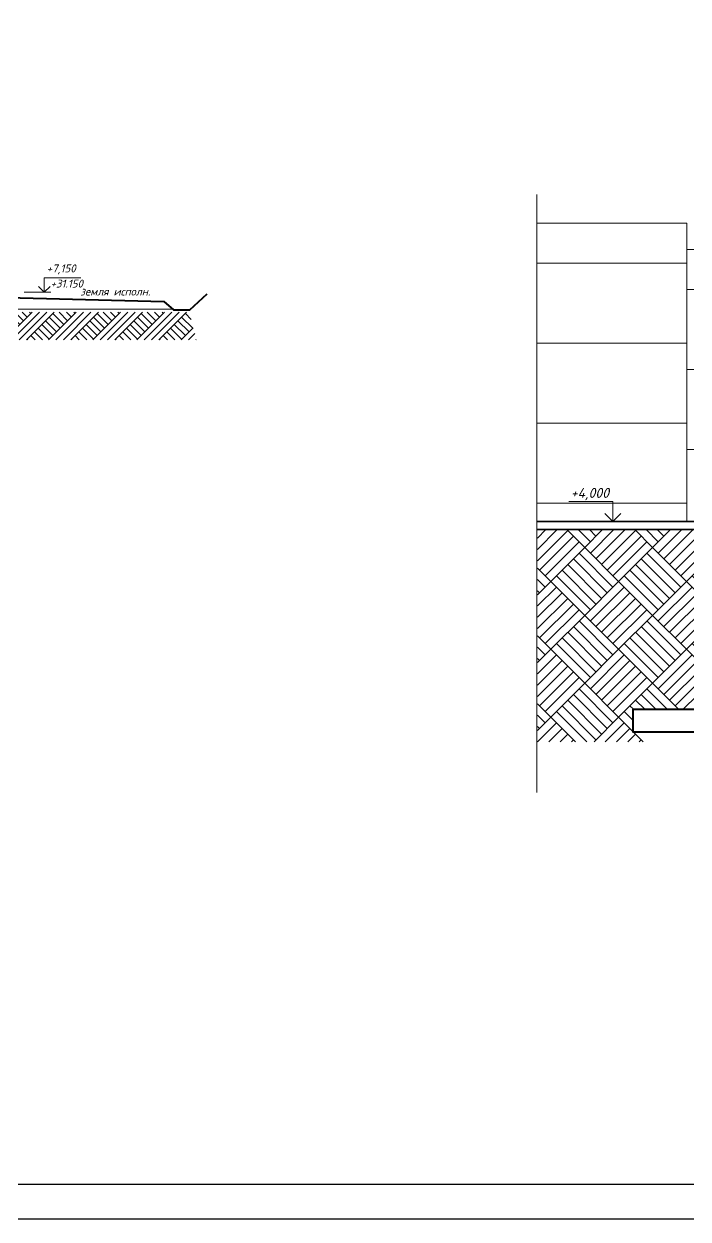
# Model space of a CAD drawing. Header units: millimetres. Extents: x -6419137 to 687965, y -598396 to 179722.
# Drawn here: x 397284 to 413887, y 70101 to 99980 of the extents above; entities that cross this region are included whole.
import ezdxf

# ---------------------------------------------------------------- set-up
doc = ezdxf.new("R2010")
doc.units = ezdxf.units.MM
doc.header["$MEASUREMENT"] = 0
for name, color, linetype, lineweight in [('перекрытие_Ном._пера__96', 7, 'Continuous', 13), ('подп стены Инжзащита_Ном._пера__94', 252, 'Continuous', 13), ('подп стены Инжзащита_Ном._пера__97', 7, 'Continuous', 20), ('подп стены Инжзащита_Ном._пера__98', 7, 'Continuous', 35), ('подп стены Инжзащита_Ном._пера__99', 7, 'Continuous', 40), ('размеры_Ном._пера__96', 7, 'Continuous', 5), ('чертеж_Ном._пера__91', 250, 'Continuous', 5), ('чертеж_Ном._пера__96', 7, 'Continuous', 13), ('чертеж_Ном._пера__98', 7, 'Continuous', 35), ('Штриховка', 7, 'Continuous', 5), ('штриховка_Ном._пера__96', 7, 'Continuous', 13)]:
    doc.layers.add(name, color=color, linetype=linetype, lineweight=lineweight)
doc.layers.add('размеры внутр', color=7, linetype='Continuous')
doc.styles.get("Standard").update_dxf_attribs({"font": 'isocpeui.ttf'})

# ---------------------------------------------------------------- blocks, each defined once
blk = doc.blocks.new('Отметка высоты (ГОСТ)[26]_3', base_point=(115341, -142))
at = {"layer": 'чертеж_Ном._пера__91', "linetype": 'Continuous'}
for p, q in [((115341, -142), (115341, 308)), ((115341, 308), (116483, 308)), ((114709, -142), (115541, -142))]:
    blk.add_line(p, q, dxfattribs=at)
at = {"layer": 'чертеж_Ном._пера__98', "linetype": 'Continuous', "lineweight": 30}
for q in [(115161, 38), (115521, 38)]:
    blk.add_line((115341, -142), q, dxfattribs=at)
blk = doc.blocks.new('A$C403B57EC')
at = {"layer": 'чертеж_Ном._пера__96', "linetype": 'Continuous'}
for p, q in [((51, 201), (-1046, 201)), ((51, -299), (51, 201)), ((410, -299), (-240, -299))]:
    blk.add_line(p, q, dxfattribs=at)
at = {"layer": 'чертеж_Ном._пера__98', "linetype": 'Continuous'}
for q in [(-149, -99), (251, -99)]:
    blk.add_line((51, -299), q, dxfattribs=at)

msp = doc.modelspace()

# ---------------------------------------------------------------- hatches: boundary and pattern name
at = {"layer": 'подп стены Инжзащита_Ном._пера__97', "linetype": 'Continuous'}
h = msp.add_hatch(dxfattribs=at)
h.set_pattern_fill('AR-PARQ1', color=256, scale=100, angle=45, style=0)
h.set_pattern_definition([(135, (462212.2, 83496.6), (-1697.056, 1e-13), [1200, -1200]), (135, (462353.7, 83638), (-1697.056, 1e-13), [1200, -1200]), (135, (462495.1, 83779.4), (-1697.056, 1e-13), [1200, -1200]), (135, (462636.5, 83920.8), (-1697.056, 1e-13), [1200, -1200]), (135, (462777.9, 84062.3), (-1697.056, 1e-13), [1200, -1200]), (135, (462919.4, 84203.7), (-1697.056, 1e-13), [1200, -1200]), (135, (463060.8, 84345.1), (-1697.056, 1e-13), [1200, -1200]), (45, (461363.7, 84345.1), (1697.056, -1e-13), [1200, -1200]), (45, (461222.3, 84486.5), (1697.056, -1e-13), [1200, -1200]), (45, (461080.9, 84628), (1697.056, -1e-13), [1200, -1200]), (45, (460939.5, 84769.4), (1697.056, -1e-13), [1200, -1200]), (45, (460798, 84910.8), (1697.056, -1e-13), [1200, -1200]), (45, (460656.6, 85052.2), (1697.056, -1e-13), [1200, -1200]), (45, (460515.2, 85193.6), (1697.056, -1e-13), [1200, -1200])])
h.paths.add_polyline_path([(414068.4, 82846.6), (414590.8, 87245), (414590.8, 87338.9), (410120.9, 87338.9), (410120.9, 82033.8), (412835, 82033.8), (412516.8, 82446.6), (412516.8, 82846.6), (412766.8, 82846.6)])
at = {"layer": 'штриховка_Ном._пера__96', "linetype": 'Continuous'}
h = msp.add_hatch(dxfattribs=at)
h.set_pattern_fill('ГРУНТ_0003', color=256, style=0, pattern_type=2)
h.set_pattern_definition([(45, (319690.8, 86120), (-275.7716, 275.7716), []), (45, (319598.86, 86211.9), (-551.543, 551.543), []), (45, (319506.9, 86303.85), (-551.543, 551.543), []), (135, (319415.01, 86395.77), (91.92388, 91.92388), [390, -390])])
h.paths.add_polyline_path([(401423.8, 92770.4), (396327.8, 92770.4), (396339.4, 93096.3), (394918.8, 93214.3), (394764.6, 91620), (394464.6, 91620), (394221, 89120), (393919.3, 89120), (393919.3, 85917.9), (393496.3, 85990.3), (393420.6, 86054), (393027.1, 84650.5), (391412, 84696.2), (391629.1, 84145.3), (394241.3, 84145.3), (394421.3, 85420), (394414.8, 85420), (394501.7, 85863.6), (394502.9, 85882.3), (394535.2, 86083.3), (394730.1, 88420), (394790.3, 88420), (395085, 90765.5), (395329.1, 90765.5), (395683, 92079.5), (401593.4, 92079.5)])

# ---------------------------------------------------------------- linework, layer by layer
at = {"layer": 'подп стены Инжзащита_Ном._пера__94', "color": 0}
for points in [[(410105.7, 94996.6), (413857.3, 94996.6), (413857.3, 93996.6), (410105.7, 93996.6)], [(413857.3, 94336.9), (416338.3, 94336.9), (416338.3, 93336.9), (413857.3, 93336.9)]]:
    msp.add_lwpolyline(points, close=True, dxfattribs=at)
for points in [[(416338.3, 93336.9), (413857.3, 93336.9), (413857.3, 93996.6), (410105.7, 93996.6)], [(413857.3, 93645.3), (413857.3, 87538.9)], [(413857.3, 91996.9), (410105.7, 91996.9)], [(416338.3, 91336.9), (413857.3, 91336.9)], [(413857.3, 89997.2), (410105.7, 89997.2)], [(416338.3, 89336.9), (413857.3, 89336.9)], [(413857.3, 87997.5), (410105.7, 87997.5)]]:
    msp.add_lwpolyline(points, dxfattribs=at)
at = {"layer": 'подп стены Инжзащита_Ном._пера__98', "linetype": 'Continuous', "flags": 128}
msp.add_lwpolyline([(410105.7, 87538.9), (414591.8, 87538.9), (414569.5, 87338.9), (410105.7, 87338.9)], dxfattribs=at)
at = {"layer": 'подп стены Инжзащита_Ном._пера__99', "color": 32, "linetype": 'Continuous', "true_color": 0xb35900, "flags": 128}
msp.add_lwpolyline([(394925.7, 93270), (394925.7, 93270), (396535.3, 93152), (400778.9, 93040.3), (401020.6, 92833.1), (401430.4, 92833.1), (401864.7, 93236.2)], dxfattribs=at)
at = {"layer": 'подп стены Инжзащита_Ном._пера__99', "linetype": 'Continuous'}
msp.add_lwpolyline([(414068.4, 82846.6), (414591.8, 87538.9), (414991.8, 87538.9), (414991.8, 82846.6), (415666.8, 82846.6), (415666.8, 82446.6), (415666.8, 82272), (412516.8, 82271.9), (412516.8, 82446.6), (412516.8, 82846.6), (412766.8, 82846.6), (414068.4, 82846.6)], dxfattribs=at)
at = {"layer": 'размеры_Ном._пера__96', "color": 6, "lineweight": 30}
for points in [[(158705.3, 167372.2), (687965.5, 167372.2), (687965.5, 70101), (158705.3, 70101)], [(159572.2, 166505.3), (687098.6, 166505.3), (687098.6, 70967.9), (159572.2, 70967.9)]]:
    msp.add_lwpolyline(points, close=True, dxfattribs=at)
at = {"layer": 'чертеж_Ном._пера__91', "lineweight": 0}
msp.add_lwpolyline([(410105.7, 80764.8), (410105.7, 95714.9)], dxfattribs=at)
at = {"layer": 'Штриховка'}
msp.add_lwpolyline([(396333.3, 93166.8), (396333.3, 92845.5), (401019.6, 92845.5)], dxfattribs=at)

# ---------------------------------------------------------------- block references
at = {"layer": 'размеры внутр'}
msp.add_blockref('A$C403B57EC', (411953.7, 87838.4), dxfattribs=at)
at = {"layer": 'чертеж_Ном._пера__96', "xscale": 0.8, "yscale": 0.8, "zscale": 0.8}
msp.add_blockref('Отметка высоты (ГОСТ)[26]_3', (397793.7, 93270), dxfattribs=at)

# ---------------------------------------------------------------- texts
at = {"layer": 'перекрытие_Ном._пера__96', "color": 5}
for s, p in [('+31.150', (397950.2, 93388.6)), ('земля исполн.', (398694.1, 93189.4))]:
    msp.add_text(s, height=198, dxfattribs=at).set_placement(p)
at = {"layer": 'подп стены Инжзащита_Ном._пера__99', "color": 1, "insert": (398580.1, 93721), "char_height": 200, "attachment_point": 9}
msp.add_mtext('+7,150', dxfattribs=at)
at = {"layer": 'чертеж_Ном._пера__96', "insert": (412014.9, 88072.4), "char_height": 250, "attachment_point": 9}
msp.add_mtext('+4,000{\\A1;\\H0.66x;\\S^  ;}', dxfattribs=at)

doc.saveas('drawing.dxf')
